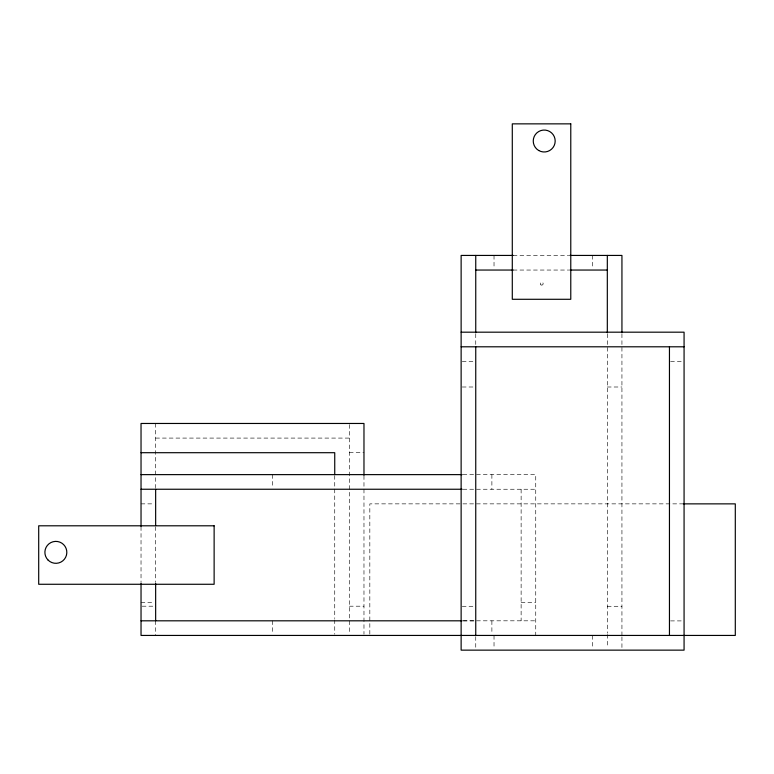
<?xml version="1.0" encoding="UTF-8"?>
<svg xmlns="http://www.w3.org/2000/svg" width="774" height="774" viewBox="0 0 774 774"><rect width="100%" height="100%" fill="white"/><g stroke="black" fill="none" stroke-linecap="round" stroke-linejoin="round"><path stroke-width="0.58" stroke-dasharray="3.87 2.9" d="M513.172 255.43L568.697 255.43M513.172 270.049L568.697 270.049M462.252 361.419L475.749 361.419M670.574 361.419L684.071 361.419M462.252 387L475.749 387M607.319 387L621.938 387M155.651 438.084L349.355 438.084M349.355 452.703L363.974 452.703M462.978 474.626L535.743 474.626L535.743 635.435M462.978 489.245L535.743 489.245M141.032 503.864L153.407 503.864M683.432 503.864L369.827 503.864L369.827 634.225M141.032 602.54L153.407 602.54M521.125 602.54L535.743 602.54M142.155 606.197L153.407 606.197M349.355 606.197L363.974 606.197M462.252 606.284L475.749 606.284M607.319 606.284L621.938 606.284M462.978 620.816L535.743 620.816M463.374 620.903L475.749 620.903M670.574 620.903L684.071 620.903M621.938 333.884L621.938 635.657M621.938 636.867L621.938 647.732M607.319 333.884L607.319 633.248M607.319 634.448L607.319 647.896M592.7 255.43L592.7 268.926M592.7 635.522L592.7 647.896M521.125 489.245L521.125 620.816M494.025 255.43L494.025 268.926M494.025 635.522L494.025 647.896M491.887 474.626L491.887 489.245M491.887 620.816L491.887 633.19M475.749 333.884L475.749 345.959M475.749 636.644L475.749 647.896M363.974 475.662L363.974 634.235M349.355 424.587L349.355 634.235M334.736 475.546L334.736 618.61M334.736 619.81L334.736 634.235M272.603 474.626L272.603 488.123M272.603 620.816L272.603 633.19M155.651 423.465L155.651 487.746M155.651 526.726L155.651 582.445M155.651 620.816L155.651 635.435M141.032 526.726L141.032 582.541M540.978 284.929A1.451 1.451 0 0 0 543.154 283.681A1.451 1.451 0 0 0 540.978 282.423A1.451 1.451 0 0 0 540.978 284.929"/><path stroke-width="1.16" d="M513.278 255.43L461.13 255.43L461.13 650.141L684.071 650.141L684.071 332.181L461.13 332.181M569.838 255.43L621.938 255.43L621.938 332.685M475.749 270.049L513.172 270.049M569.896 270.049L607.319 270.049M461.13 346.8L684.071 346.8M141.032 452.703L334.736 452.703L334.736 474.336M141.032 474.626L462.117 474.626M141.032 489.245L462.117 489.245M683.432 503.864L735.3 503.864L735.3 635.435L141.032 635.435L141.032 583.403M141.032 620.816L462.117 620.816M669.452 346.8L669.452 635.522M607.319 255.43L607.319 332.772M475.749 255.43L475.749 332.772M475.749 346.8L475.749 635.522M363.974 475.246L363.974 423.465L141.032 423.465L141.032 526.426M155.651 489.245L155.651 525.459M155.651 583.403L155.651 620.816M570.777 123.859L512.291 123.859L512.291 299.286L570.777 299.286L570.777 123.859M214.127 525.798L38.7 525.798L38.7 584.273L214.127 584.273L214.127 525.798M538.733 150.514A10.962 10.962 0 0 0 555.181 141.013A10.962 10.962 0 0 0 538.733 131.522A10.962 10.962 0 0 0 538.733 150.514M48.104 560.105A10.962 10.962 0 0 0 66.448 555.19A10.962 10.962 0 0 0 53.019 541.761A10.962 10.962 0 0 0 48.104 560.105"/></g></svg>
